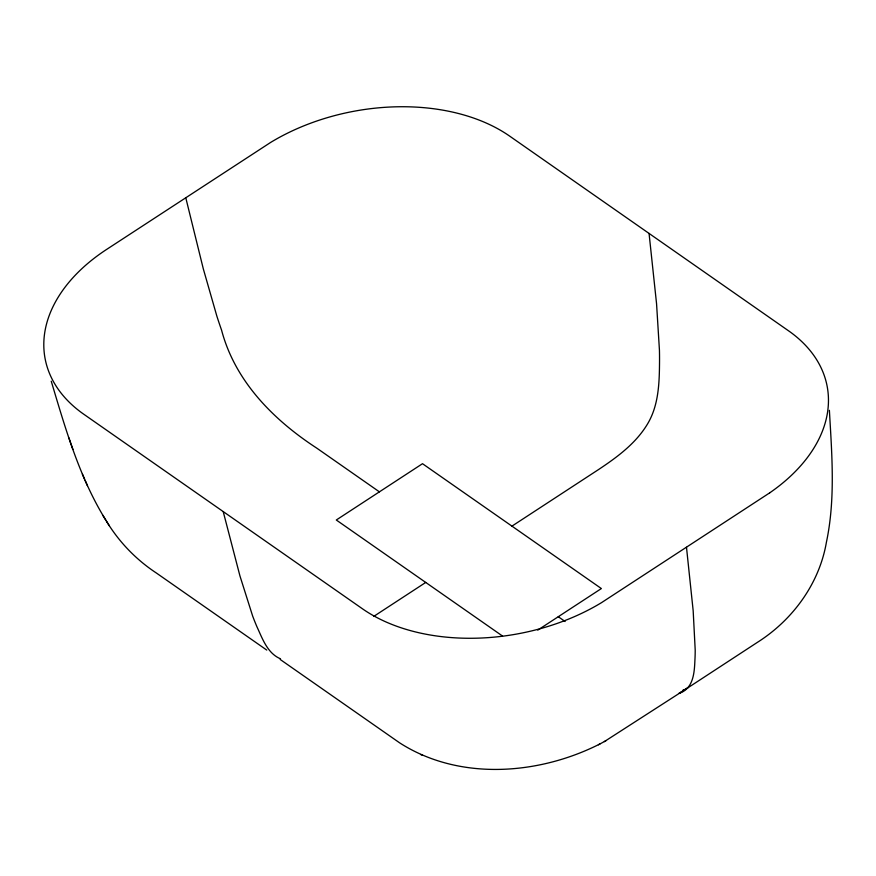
<?xml version="1.0" encoding="UTF-8"?>
<svg xmlns="http://www.w3.org/2000/svg" width="876" height="876" viewBox="0 0 876 876"><rect width="100%" height="100%" fill="white"/><g stroke="black" fill="none" stroke-linecap="round" stroke-linejoin="round"><path stroke-width="1.31" d="M688.24 687.397L678.977 693.398C693.31 688.875 694.361 673.118 694.898 660.559A332.311 137.214 56.8 0 0 695.205 650.08L693.179 610.835L686.488 547.27M373.669 616.452L425.736 582.441M511.945 526.137L598.144 469.821C616.803 457.425 635.626 443.716 647.397 424.192C658.347 406.114 659.31 384.454 659.508 363.89A451.195 286.879 -55.1 0 0 659.442 350.258L656.562 303.775L649.061 233.421M537.744 630.129L601.374 588.562L422.506 463.7L336.296 520.005L502.55 636.064M681.911 691.668L604.352 741.6M280.189 659.464L399.62 742.837C459.123 781.118 538.707 775.019 599.94 743.943M598.418 744.775L605.973 740.702M682.82 690.233L685.809 689.16L757.477 642.305C792.649 619.989 819.29 583.734 826.397 542.31C835.573 498.926 831.872 454.239 829.386 410.34M420.579 754.477L422.155 755.134M280.484 658.796C267.432 653.332 262.504 638.735 256.964 626.822A451.195 286.879 -55.1 0 1 252.627 615.981L239.936 575.904L223.205 511.584M379.407 491.852L316.794 448.151C273.597 420.02 235.075 381.378 221.573 330.142A332.311 137.214 56.8 0 1 216.865 316.159L203.309 268.855L185.767 197.724M558.275 616.715L565.13 621.511M266.753 650.069L156.465 573.079C136.196 559.753 118.961 541.926 106.434 521.143M51.235 381.191C65.492 428.78 79.366 477.376 105.7 519.95M102.81 515.274L109.314 525.786M82.366 474.091L84.6 479.26M85.147 480.464L87.381 485.622M68.886 437.836L70.726 443.168M71.066 444.099L72.905 449.421M769.686 492.86L601.538 602.633A175.419 114.395 -10.2 0 1 362.795 609.028L82.596 413.406A175.419 114.395 -10.2 0 1 106.609 249.43L270.728 142.372A175.419 114.395 -10.2 0 1 509.46 135.977L789.955 331.796A175.419 114.395 -10.2 0 1 769.686 492.86"/></g></svg>
